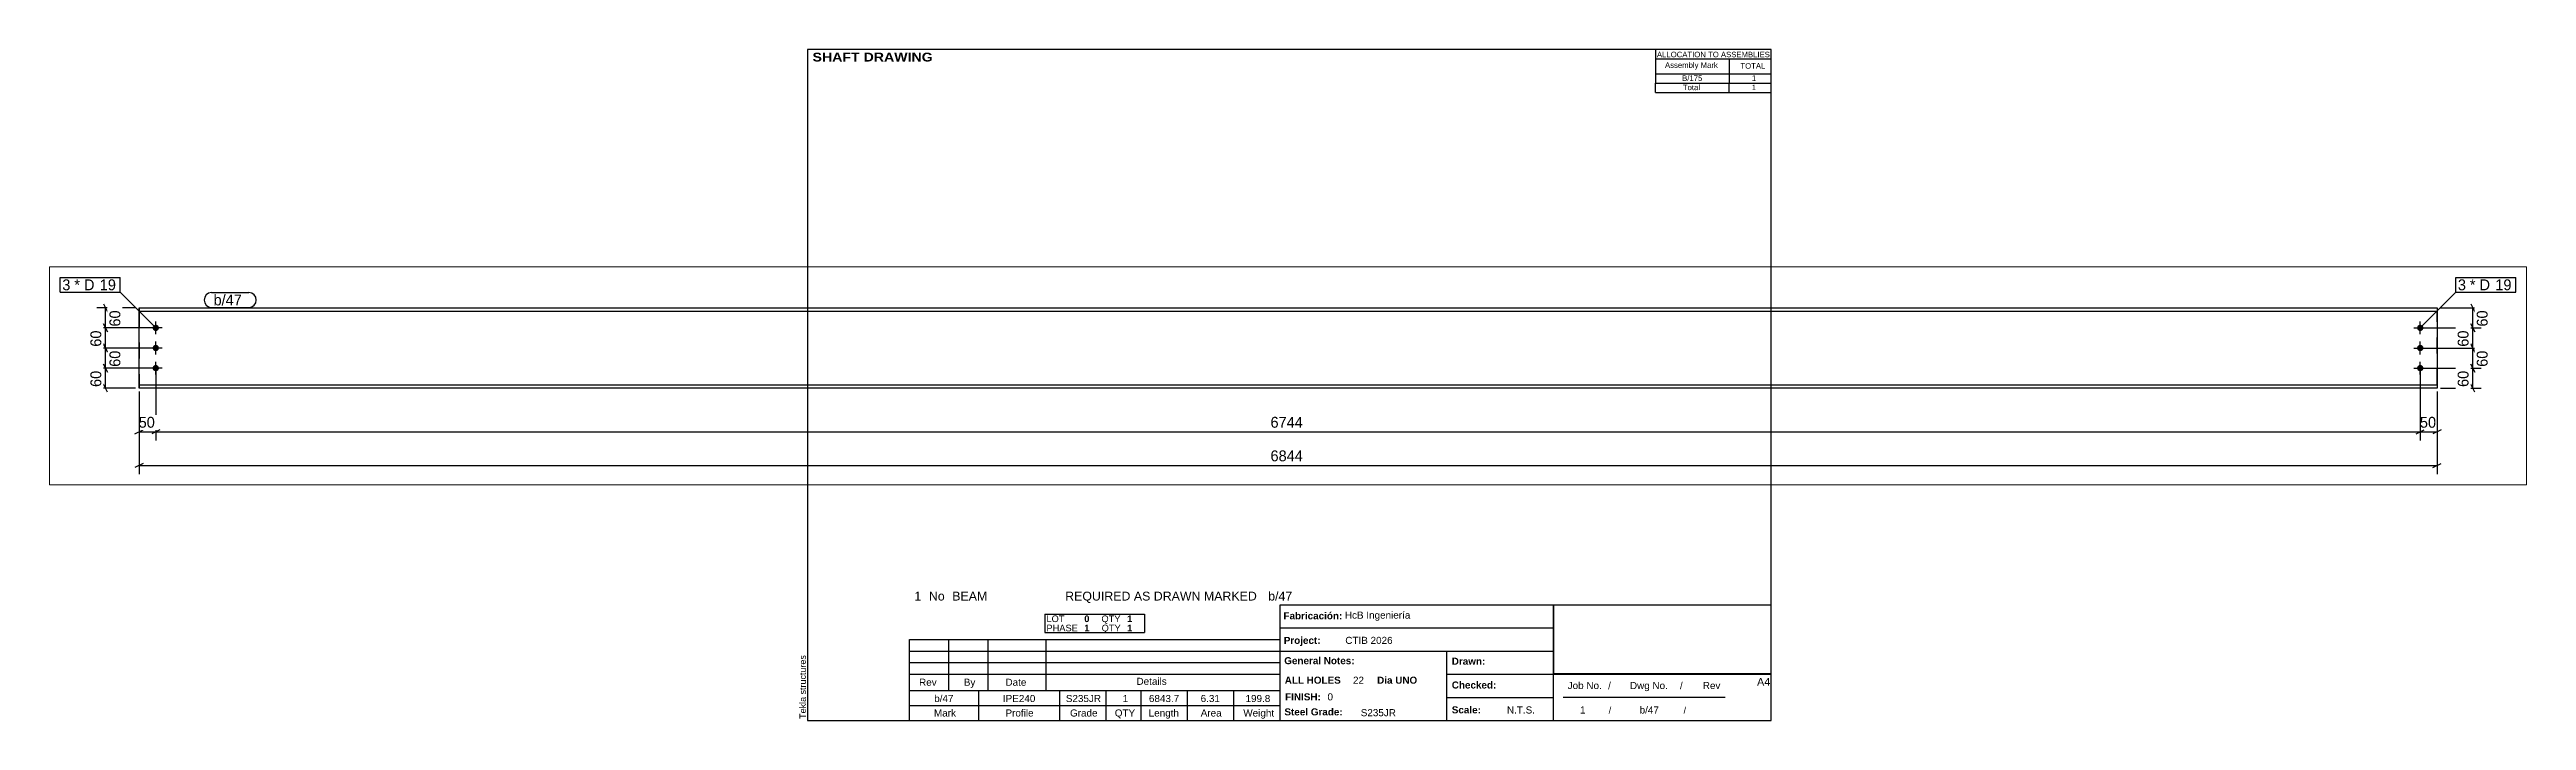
# Paper-space layout 'Layout1' of a CAD drawing. Header units: millimetres. Extents: x -221 to 517, y 5 to 205.
# The model-space entities are those that its viewports show. They can reach past a viewport. Long polylines and large blocks are cut down to what shows.
import ezdxf

# ---------------------------------------------------------------- set-up
doc = ezdxf.new("R2010")
doc.units = ezdxf.units.MM
doc.linetypes.add('DXK_LINE_DOT4', pattern=[0.9408, 0.4704, -0.4704])
doc.layers.add('Viewport layer', color=7, linetype='Continuous', plot=False)
doc.styles.add('Arial', font='ARIAL.TTF', dxfattribs={"height": 0.2})
doc.styles.add('Arial Black', font='ARIBLK.TTF', dxfattribs={"height": 0.2})
doc.styles.add('Arial Bold', font='ARIALBD.TTF', dxfattribs={"height": 0.2})
doc.styles.add('Comic Sans MS', font='COMIC.TTF', dxfattribs={"height": 0.2})

msp = doc.modelspace()

# ---------------------------------------------------------------- hatches: boundary and pattern name
at = {"linetype": 'Continuous'}
for points in [[(306.9, 467.6, -1), (325.9, 467.6, -1)], [(7050.6, 467.6, -1), (7069.6, 467.6, -1)], [(306.9, 407.6, -1), (325.9, 407.6, -1)], [(7050.6, 407.6, -1), (7069.6, 407.6, -1)], [(306.9, 347.6, -1), (325.9, 347.6, -1)], [(7050.6, 347.6, -1), (7069.6, 347.6, -1)]]:
    msp.add_hatch(color=3, dxfattribs=at).paths.add_polyline_path(points)

# ---------------------------------------------------------------- linework, layer by layer
at = {"color": 8, "linetype": 'Continuous'}
for p, q in [((256.4, 527.6), (140.8, 527.6)), ((160.4, 539.6), (172.4, 515.6)), ((166.4, 467.6), (166.4, 527.6)), ((7120.1, 527.6), (7244.8, 527.6)), ((7210.4, 539.6), (7222.4, 515.6)), ((7216.4, 467.6), (7216.4, 527.6)), ((306.4, 467.6), (140.8, 467.6)), ((172.4, 455.6), (160.4, 479.6)), ((7070.1, 467.6), (7244.8, 467.6)), ((7222.4, 455.6), (7210.4, 479.6)), ((306.4, 407.6), (140.8, 407.6)), ((160.4, 419.6), (172.4, 395.6)), ((166.4, 347.6), (166.4, 407.6)), ((7070.1, 407.6), (7242, 407.6)), ((7222.4, 395.6), (7210.4, 419.6)), ((306.4, 347.6), (140.8, 347.6)), ((172.4, 335.6), (160.4, 359.6)), ((172.4, 275.6), (160.4, 299.6)), ((316.4, 337.6), (316.4, 132)), ((316.4, 337.6), (316.4, 132)), ((7060.1, 337.6), (7060.1, 132)), ((7070.1, 347.6), (7244.8, 347.6)), ((7222.4, 335.6), (7210.4, 359.6)), ((7222.4, 275.6), (7210.4, 299.6)), ((256.4, 287.6), (138, 287.6)), ((266.4, 277.6), (266.4, 132)), ((7110.1, 277.6), (7110.1, 132)), ((7120.1, 287.6), (7242, 287.6)), ((254.4, 151.6), (278.4, 163.6)), ((266.4, 157.6), (316.4, 157.6)), ((328.4, 163.6), (304.4, 151.6)), ((328.4, 163.6), (304.4, 151.6)), ((7048.1, 151.6), (7072.1, 163.6)), ((7060.1, 157.6), (7110.1, 157.6)), ((7122.1, 163.6), (7098.1, 151.6)), ((278.4, 63.6), (254.4, 51.6)), ((266.4, 57.6), (7110.1, 57.6)), ((7098.1, 51.6), (7122.1, 63.6))]:
    msp.add_line(p, q, dxfattribs=at)
at = {"color": 7, "linetype": 'Continuous'}
for p, q in [((266.4, 517.8), (266.4, 527.6)), ((266.4, 527.6), (266.4, 527.6)), ((266.4, 527.6), (7110.1, 527.6)), ((266.4, 297.4), (266.4, 517.8)), ((266.4, 517.8), (266.4, 517.8)), ((266.4, 517.8), (7110.1, 517.8)), ((7110.1, 527.6), (7110.1, 517.8)), ((7110.1, 517.8), (7110.1, 297.4)), ((266.4, 287.6), (266.4, 297.4)), ((266.4, 297.4), (266.4, 297.4)), ((266.4, 297.4), (7110.1, 297.4)), ((7110.1, 297.4), (7110.1, 287.6)), ((266.4, 287.6), (266.4, 287.6)), ((7110.1, 287.6), (266.4, 287.6))]:
    msp.add_line(p, q, dxfattribs=at)
at = {"color": 7, "linetype": 'DXK_LINE_DOT4'}
for p, q in [((266.4, 527.6), (266.4, 517.8)), ((266.4, 517.8), (266.4, 517.8)), ((266.4, 517.8), (266.4, 297.4)), ((7110.1, 527.6), (7110.1, 527.6)), ((7110.1, 527.6), (7110.1, 517.8)), ((7110.1, 517.8), (7110.1, 517.8)), ((7110.1, 517.8), (7110.1, 517.8)), ((7110.1, 517.8), (7110.1, 517.8)), ((7110.1, 297.4), (7110.1, 517.8)), ((266.4, 297.4), (266.4, 297.4)), ((266.4, 297.4), (266.4, 287.6)), ((7110.1, 297.4), (7110.1, 297.4)), ((7110.1, 297.4), (7110.1, 297.4)), ((7110.1, 297.4), (7110.1, 297.4)), ((7110.1, 297.4), (7110.1, 287.6)), ((7110.1, 287.6), (7110.1, 287.6))]:
    msp.add_line(p, q, dxfattribs=at)
at = {"color": 3, "linetype": 'Continuous'}
for p, q in [((335.4, 467.6), (297.4, 467.6)), ((316.4, 448.6), (316.4, 486.6)), ((7041.1, 467.6), (7079.1, 467.6)), ((7060.1, 448.6), (7060.1, 486.6)), ((335.4, 407.6), (297.4, 407.6)), ((316.4, 388.6), (316.4, 426.6)), ((7041.1, 407.6), (7079.1, 407.6)), ((7060.1, 388.6), (7060.1, 426.6)), ((335.4, 347.6), (297.4, 347.6)), ((316.4, 328.6), (316.4, 366.6)), ((7041.1, 347.6), (7079.1, 347.6)), ((7060.1, 328.6), (7060.1, 366.6))]:
    msp.add_line(p, q, dxfattribs=at)

# ---------------------------------------------------------------- wipeouts: each hides what was drawn before it
at = {"color": 0}
for points in [[(64.1, 579.7), (64.1, 611.7), (38, 611.7), (38, 579.7)], [(7198.3, 579.7), (7198.3, 611.7), (7172.2, 611.7), (7172.2, 579.7)]]:
    msp.add_wipeout(points, dxfattribs=at)

# ---------------------------------------------------------------- next in the draw order: wipeouts: each hides what was drawn before it
for points in [[(64.1, 579.7), (64.1, 611.7), (38, 611.7), (38, 579.7)], [(7198.3, 579.7), (7198.3, 611.7), (7172.2, 611.7), (7172.2, 579.7)], [(217.2, 530.1), (172.4, 530.1), (172.4, 465.1), (217.2, 465.1)], [(587.7, 534.6), (587.7, 566.6), (488.4, 566.6), (488.4, 534.6)], [(7267.2, 530.1), (7222.4, 530.1), (7222.4, 465.1), (7267.2, 465.1)], [(217.2, 410.1), (172.4, 410.1), (172.4, 345.1), (217.2, 345.1)], [(7117.6, 163.6), (7117.6, 208.4), (7052.7, 208.4), (7052.7, 163.6)], [(3746.8, 63.6), (3746.8, 108.4), (3629.7, 108.4), (3629.7, 63.6)]]:
    msp.add_wipeout(points, dxfattribs=at)

# ---------------------------------------------------------------- next in the draw order: linework, layer by layer
at = {"color": 7, "linetype": 'Continuous'}
for p, q in [((32, 573.7), (32, 617.7)), ((7166.2, 573.7), (7166.2, 617.7))]:
    msp.add_line(p, q, dxfattribs=at)
at = {"color": 8, "linetype": 'Continuous'}
for p, q in [((306.4, 467.6), (138, 467.6)), ((160.4, 479.6), (172.4, 455.6)), ((166.4, 407.6), (166.4, 467.6)), ((7070.1, 467.6), (7242, 467.6)), ((7210.4, 479.6), (7222.4, 455.6)), ((7216.4, 407.6), (7216.4, 467.6)), ((306.4, 407.6), (138, 407.6)), ((172.4, 395.6), (160.4, 419.6)), ((306.4, 347.6), (138, 347.6)), ((160.4, 359.6), (172.4, 335.6)), ((166.4, 287.6), (166.4, 347.6)), ((7060.1, 337.6), (7060.1, 132)), ((7110.1, 277.6), (7110.1, 32)), ((316.4, 157.6), (7060.1, 157.6)), ((7048.1, 151.6), (7072.1, 163.6))]:
    msp.add_line(p, q, dxfattribs=at)

# ---------------------------------------------------------------- next in the draw order: texts
at = {"color": 3, "style": 'Comic Sans MS'}
for p in [(210.8, 471.5), (7260.8, 471.5), (210.8, 351.5)]:
    msp.add_text('60', height=32.38, rotation=90.00021, dxfattribs=at).set_placement(p)
for s, p in [('50', (7059.1, 170)), ('6844', (3636.1, 70))]:
    msp.add_text(s, height=32.38, dxfattribs=at).set_placement(p)

# ---------------------------------------------------------------- next in the draw order: wipeouts: each hides what was drawn before it
at = {"color": 0}
for points in [[(139.9, 579.7), (139.9, 611.7), (73.7, 611.7), (73.7, 579.7)], [(7274.1, 579.7), (7274.1, 611.7), (7207.9, 611.7), (7207.9, 579.7)], [(587.7, 534.6), (587.7, 566.6), (488.4, 566.6), (488.4, 534.6)]]:
    msp.add_wipeout(points, dxfattribs=at)

# ---------------------------------------------------------------- next in the draw order: linework, layer by layer
at = {"color": 7, "linetype": 'Continuous'}
for p, q in [((482.4, 572.6), (593.7, 572.6)), ((482.4, 528.6), (593.7, 528.6))]:
    msp.add_line(p, q, dxfattribs=at)
for centre, start, end in [((482.4, 550.6), 90, 270), ((593.7, 550.6), 270, 90)]:
    msp.add_arc(centre, 22, start, end, dxfattribs=at)

# ---------------------------------------------------------------- next in the draw order: texts
at = {"color": 3, "style": 'Comic Sans MS'}
msp.add_text('b/47', height=32.38, dxfattribs=at).set_placement((488.4, 534.6))

# ---------------------------------------------------------------- next in the draw order: wipeouts: each hides what was drawn before it
at = {"color": 0}
for points in [[(139.9, 579.7), (139.9, 611.7), (73.7, 611.7), (73.7, 579.7)], [(7274.1, 579.7), (7274.1, 611.7), (7207.9, 611.7), (7207.9, 579.7)], [(160.4, 470.1), (115.6, 470.1), (115.6, 405.1), (160.4, 405.1)], [(7210.4, 470.1), (7165.6, 470.1), (7165.6, 405.1), (7210.4, 405.1)], [(160.4, 350.1), (115.6, 350.1), (115.6, 285.1), (160.4, 285.1)], [(323.9, 163.6), (323.9, 208.4), (258.9, 208.4), (258.9, 163.6)], [(3746.8, 163.6), (3746.8, 208.4), (3629.7, 208.4), (3629.7, 163.6)]]:
    msp.add_wipeout(points, dxfattribs=at)

# ---------------------------------------------------------------- next in the draw order: linework, layer by layer
at = {"color": 7, "linetype": 'Continuous'}
msp.add_line((7060.1, 467.6), (7166.2, 573.7), dxfattribs=at)
at = {"color": 8, "linetype": 'Continuous'}
for p, q in [((7070.1, 407.6), (7244.8, 407.6)), ((7210.4, 419.6), (7222.4, 395.6)), ((7216.4, 347.6), (7216.4, 407.6)), ((266.4, 277.6), (266.4, 32))]:
    msp.add_line(p, q, dxfattribs=at)

# ---------------------------------------------------------------- next in the draw order: texts
at = {"color": 3, "style": 'Comic Sans MS'}
for s, height, p in [('3', 32.4, (38, 579.7)), ('3', 32.4, (7172.2, 579.7)), ('50', 32.38, (265.3, 170)), ('6744', 32.38, (3636.1, 170))]:
    msp.add_text(s, height=height, dxfattribs=at).set_placement(p)
for p in [(154, 411.5), (7204, 411.5), (154, 291.5)]:
    msp.add_text('60', height=32.38, rotation=90.00021, dxfattribs=at).set_placement(p)

# ---------------------------------------------------------------- next in the draw order: wipeouts: each hides what was drawn before it
at = {"color": 0}
for points in [[(194.7, 579.7), (194.7, 611.7), (149.5, 611.7), (149.5, 579.7)], [(7328.9, 579.7), (7328.9, 611.7), (7283.7, 611.7), (7283.7, 579.7)]]:
    msp.add_wipeout(points, dxfattribs=at)

# ---------------------------------------------------------------- next in the draw order: wipeouts: each hides what was drawn before it
for points in [[(194.7, 579.7), (194.7, 611.7), (149.5, 611.7), (149.5, 579.7)], [(7328.9, 579.7), (7328.9, 611.7), (7283.7, 611.7), (7283.7, 579.7)], [(7267.2, 410.1), (7222.4, 410.1), (7222.4, 345.1), (7267.2, 345.1)]]:
    msp.add_wipeout(points, dxfattribs=at)

# ---------------------------------------------------------------- next in the draw order: linework, layer by layer
at = {"color": 7, "linetype": 'Continuous'}
for p, q in [((32, 617.7), (210.3, 617.7)), ((210.3, 573.7), (210.3, 617.7)), ((7166.2, 617.7), (7344.5, 617.7)), ((7344.5, 573.7), (7344.5, 617.7)), ((32, 573.7), (210.3, 573.7)), ((316.4, 467.6), (210.3, 573.7)), ((7166.2, 573.7), (7344.5, 573.7))]:
    msp.add_line(p, q, dxfattribs=at)
at = {"color": 8, "linetype": 'Continuous'}
for p, q in [((7070.1, 347.6), (7242, 347.6)), ((7210.4, 359.6), (7222.4, 335.6)), ((7216.4, 287.6), (7216.4, 347.6))]:
    msp.add_line(p, q, dxfattribs=at)

# ---------------------------------------------------------------- next in the draw order: texts
at = {"color": 3, "style": 'Comic Sans MS'}
for s, p in [('* D', (73.7, 579.7)), ('19', (149.5, 579.7)), ('* D', (7207.9, 579.7)), ('19', (7283.7, 579.7))]:
    msp.add_text(s, height=32.38, dxfattribs=at).set_placement(p)
msp.add_text('60', height=32.38, rotation=90.00021, dxfattribs=at).set_placement((7260.8, 351.5))

# ---------------------------------------------------------------- next in the draw order: wipeouts: each hides what was drawn before it
at = {"color": 0}
msp.add_wipeout([(7210.4, 350.1), (7165.6, 350.1), (7165.6, 285.1), (7210.4, 285.1)], dxfattribs=at)

# ---------------------------------------------------------------- next in the draw order: texts
at = {"color": 3, "style": 'Comic Sans MS'}
msp.add_text('60', height=32.38, rotation=90.00021, dxfattribs=at).set_placement((7204, 291.5))

psp = doc.layouts.get("Layout1")

# ---------------------------------------------------------------- linework, layer by layer
at = {"color": 5, "linetype": 'Continuous'}
for p, q in [((292, 205), (5, 205)), ((5, 205), (5, 5)), ((292, 5), (292, 205)), ((5, 5), (292, 5))]:
    psp.add_line(p, q, dxfattribs=at)
at = {"color": 7, "linetype": 'Continuous'}
for p, q in [((257.51, 205), (257.51, 197.75)), ((257.57, 202.24), (292, 202.24)), ((279.49, 202.24), (279.49, 197.75)), ((257.51, 197.75), (257.51, 195)), ((257.51, 192.23), (257.51, 194.99)), ((257.51, 192.23), (292, 192.23)), ((257.54, 194.99), (292, 194.99)), ((257.57, 197.75), (292, 197.75)), ((279.49, 197.75), (279.49, 195)), ((279.49, 192.23), (279.49, 194.99)), ((145.72, 5), (145.72, 39.5)), ((145.75, 39.5), (292, 39.5)), ((227.14, 5), (227.14, 39.5)), ((75.68, 36.74), (105.35, 36.74)), ((75.68, 36.74), (75.68, 33.98)), ((75.68, 33.98), (75.68, 31.22)), ((75.68, 31.22), (105.35, 31.22)), ((105.35, 36.74), (105.35, 33.98)), ((105.35, 33.98), (105.35, 31.22)), ((145.72, 32.6), (227.14, 32.6)), ((35.31, 13.97), (35.31, 29.15)), ((35.31, 29.15), (145.71, 29.15)), ((35.31, 25.7), (145.71, 25.7)), ((35.31, 22.25), (145.71, 22.25)), ((47.04, 13.97), (47.04, 29.15)), ((58.77, 13.97), (58.77, 29.15)), ((76.02, 13.97), (76.02, 29.15)), ((145.71, 13.97), (145.71, 29.15)), ((145.72, 25.7), (227.14, 25.7)), ((195.4, 5), (195.4, 25.7)), ((35.31, 18.8), (145.71, 18.8)), ((195.4, 18.8), (292, 18.8)), ((35.31, 13.96), (145.71, 13.97)), ((35.31, 9.49), (35.31, 13.96)), ((35.31, 9.48), (145.72, 9.49)), ((35.31, 5), (35.31, 9.48)), ((56.01, 9.49), (56.01, 13.97)), ((56.01, 5), (56.01, 9.48)), ((80.16, 9.49), (80.16, 13.97)), ((80.16, 5), (80.16, 9.48)), ((93.96, 9.49), (93.96, 13.97)), ((93.96, 5), (93.96, 9.48)), ((104.31, 9.49), (104.31, 13.97)), ((104.31, 5), (104.31, 9.48)), ((118.11, 9.49), (118.11, 13.97)), ((118.11, 5), (118.11, 9.48)), ((131.91, 9.49), (131.91, 13.97)), ((131.91, 5), (131.91, 9.48)), ((195.4, 11.9), (227.14, 11.9)), ((229.99, 11.92), (278.29, 11.92))]:
    psp.add_line(p, q, dxfattribs=at)
at = {"color": 2, "linetype": 'Continuous'}
for p, q in [((227.28, 39.46), (291.86, 39.46)), ((227.29, 19.02), (227.29, 39.46)), ((291.96, 19.03), (291.96, 39.47)), ((227.28, 19.03), (291.86, 19.03))]:
    psp.add_line(p, q, dxfattribs=at)

# ---------------------------------------------------------------- texts
at = {"color": 7}
for s, height, style, p in [(' SHAFT DRAWING', 2.6342, 'Arial Black', (5.3, 201.42)), ('ALLOCATION TO ASSEMBLIES', 1.6475, 'Arial', (257.95, 202.68)), ('Assembly Mark', 1.6475, 'Arial', (260.35, 199.52)), ('TOTAL', 1.648, 'Arial', (282.81, 199.28)), ('1', 2.64, 'Arial', (36.8, 40.76)), ('No', 2.636, 'Arial', (41.13, 40.76)), ('BEAM', 2.636, 'Arial', (48.08, 40.76)), ('REQUIRED AS DRAWN MARKED', 2.636, 'Arial', (81.71, 40.76)), ('b/47', 2.636, 'Arial', (142.18, 40.76)), ('b/47', 2.109, 'Arial', (42.71, 10.5)), ('IPE240', 2.109, 'Arial', (63.17, 10.5)), ('S235JR', 2.109, 'Arial', (81.91, 10.5)), ('1', 2.11, 'Arial', (98.86, 10.5)), ('6843.7', 2.109, 'Arial', (106.66, 10.5)), ('6.31', 2.109, 'Arial', (122.06, 10.5)), ('199.8', 2.109, 'Arial', (135.43, 10.5)), ('FINISH:', 2.107, 'Arial Bold', (147.22, 11)), ('0', 2.11, 'Arial', (159.84, 11))]:
    psp.add_text(s, height=height, dxfattribs=dict(at, style=style)).set_placement(p)
at = {"color": 7, "linetype": 'Continuous'}
for s, height, style, p in [('B/175', 1.648, 'Arial', (265.45, 195.63)), ('Total', 1.648, 'Arial', (265.67, 192.88)), ('1', 1.65, 'Arial', (286.21, 192.88)), ('1', 1.65, 'Arial', (286.23, 195.63)), ('Fabricación:', 2.1074, 'Arial Bold', (146.73, 35.16)), ('HcB Ingeniería', 2.1088, 'Arial', (165.02, 35.36)), ('LOT', 1.977, 'Arial', (76.13, 34.33)), ('PHASE', 1.977, 'Arial', (76.13, 31.57)), ('0', 1.98, 'Arial Bold', (87.41, 34.33)), ('1', 1.98, 'Arial Bold', (87.41, 31.57)), ('QTY', 1.977, 'Arial', (92.51, 34.33)), ('QTY', 1.977, 'Arial', (92.58, 31.57)), ('1', 1.98, 'Arial Bold', (100.18, 34.33)), ('1', 1.98, 'Arial Bold', (100.18, 31.57)), ('Project:', 2.107, 'Arial Bold', (146.81, 27.83)), ('CTIB 2026', 2.109, 'Arial', (165.14, 27.83)), ('General Notes:', 2.1074, 'Arial Bold', (146.96, 21.78)), ('Drawn:', 2.107, 'Arial Bold', (196.85, 21.62)), ('Rev', 2.109, 'Arial', (38.21, 15.35)), ('By', 2.109, 'Arial', (51.53, 15.35)), ('Date', 2.109, 'Arial', (63.94, 15.35)), ('Details', 2.109, 'Arial', (102.96, 15.63)), ('ALL HOLES', 2.107, 'Arial Bold', (147.1, 15.96)), ('22', 2.109, 'Arial', (167.43, 15.96)), ('Dia UNO', 2.107, 'Arial Bold', (174.62, 15.96)), ('Checked:', 2.107, 'Arial Bold', (196.85, 14.53)), ('Job No.', 2.109, 'Arial', (231.37, 14.37)), ('/', 2.11, 'Arial', (243.42, 14.37)), ('Dwg No.', 2.109, 'Arial', (249.91, 14.37)), ('/', 2.11, 'Arial', (264.81, 14.37)), ('Rev', 2.109, 'Arial', (271.61, 14.37)), ('A4', 2.307, 'Arial', (287.76, 15.38)), ('Mark', 2.109, 'Arial', (42.64, 6.19)), ('Profile', 2.109, 'Arial', (63.95, 6.19)), ('Grade', 2.109, 'Arial', (83.16, 6.19)), ('QTY', 2.109, 'Arial', (96.49, 6.19)), ('Length', 2.109, 'Arial', (106.58, 6.19)), ('Area', 2.109, 'Arial', (122.09, 6.19)), ('Weight', 2.109, 'Arial', (134.77, 6.19)), ('Steel Grade:', 2.1074, 'Arial Bold', (147.01, 6.52)), ('S235JR', 2.109, 'Arial', (169.74, 6.28)), ('Scale:', 2.107, 'Arial Bold', (196.85, 7.13)), ('N.T.S.', 2.109, 'Arial', (213.29, 7.08)), ('1', 2.11, 'Arial', (235.04, 7.08)), ('/', 1.98, 'Arial', (243.58, 7.08)), ('b/47', 2.109, 'Arial', (252.8, 7.08)), ('/', 1.98, 'Arial', (265.88, 7.08))]:
    psp.add_text(s, height=height, dxfattribs=dict(at, style=style)).set_placement(p)
at = {"color": 174, "linetype": 'Continuous', "style": 'Arial'}
psp.add_text('Tekla structures', height=1.9102, rotation=90, dxfattribs=at).set_placement((4.5, 5.5))

# ---------------------------------------------------------------- viewports
at = {"layer": 'Viewport layer', "view_target_point": (3688.27, 324.83)}
psp.add_viewport(center=(148.08, 107.75), size=(737.65, 64.9665), view_center_point=(0, 0), view_height=649.665, dxfattribs=at)

doc.saveas('drawing.dxf')
